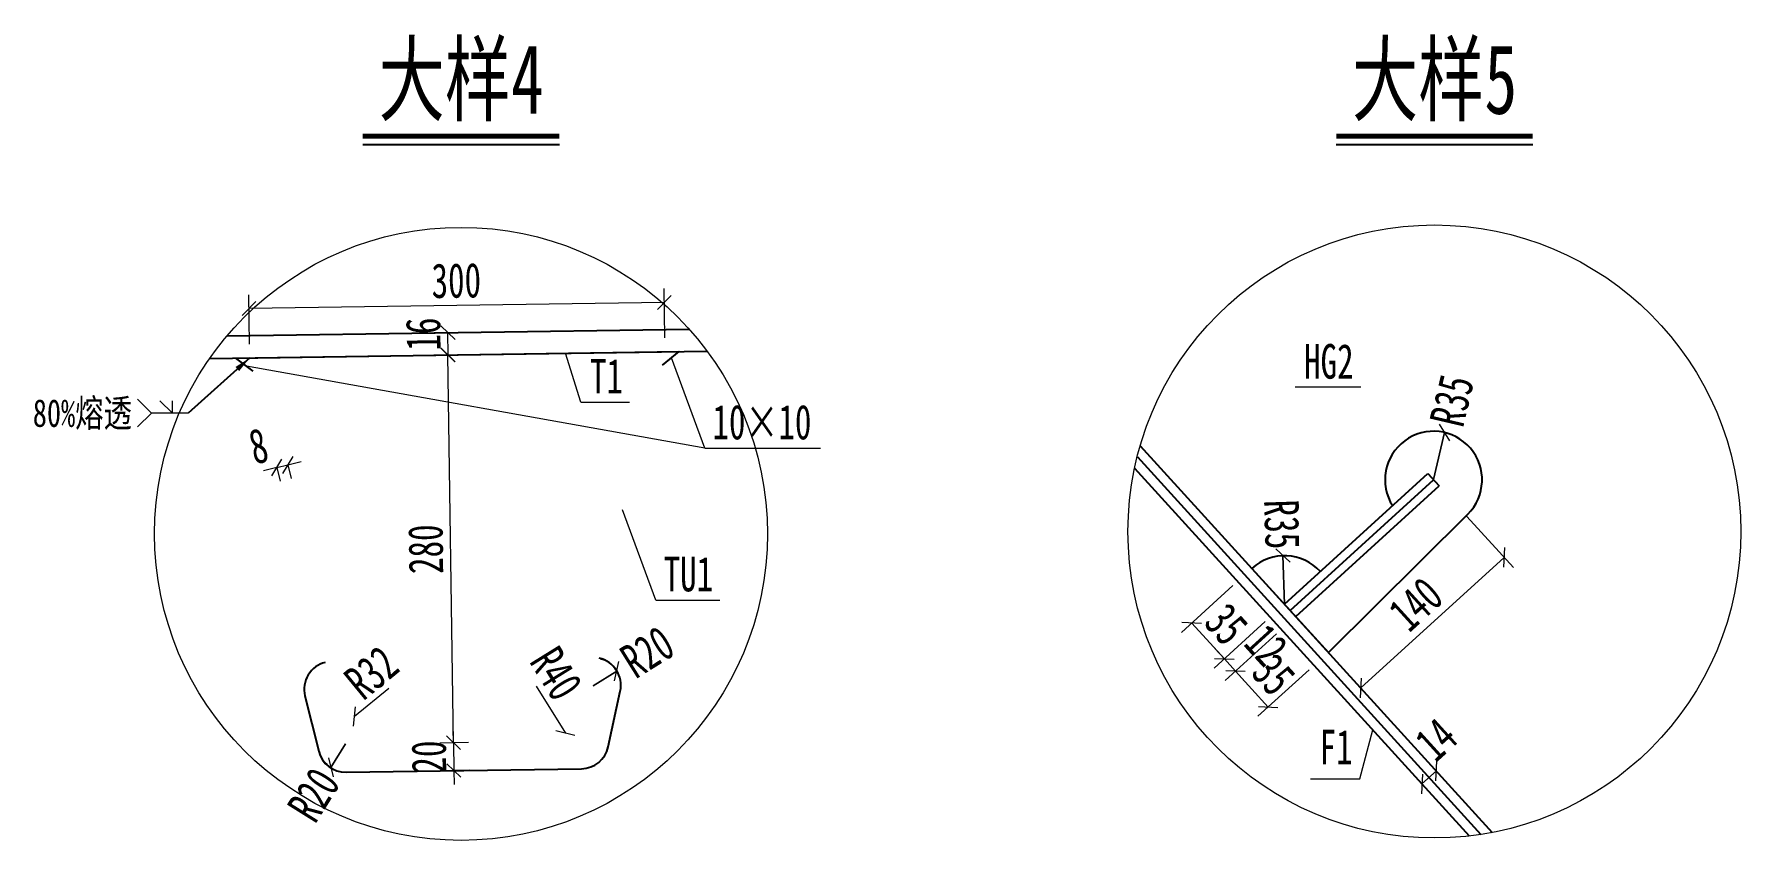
# Model space of a CAD drawing. Header units: millimetres. Extents: x -89049 to 410567, y -307459 to -100425.
# Drawn here: x 129182 to 130414, y -134787 to -134204 of the extents above; entities that cross this region are included whole.
import ezdxf
from ezdxf.enums import TextEntityAlignment as Align

# ---------------------------------------------------------------- set-up
doc = ezdxf.new("R2010")
doc.units = ezdxf.units.MM
doc.layers.get('Defpoints').update_dxf_attribs({"color": 8})
for name, color, linetype, lineweight in [('Dim', 4, 'Continuous', 15), ('文字', 7, 'Continuous', 15), ('标注线及字体', 2, 'Continuous', 15), ('细实线', 4, 'Continuous', 15), ('钢板粗线', 1, 'Continuous', 25)]:
    doc.layers.add(name, color=color, linetype=linetype, lineweight=lineweight)
doc.layers.add('Text', color=4, linetype='Continuous')
doc.styles.add('111', font='', dxfattribs={"width": 0.7})
doc.styles.add('BM_Dim', font='', dxfattribs={"width": 0.85})
doc.styles.add('SMEDI', font='', dxfattribs={"width": 0.75})
doc.styles.get("Standard").update_dxf_attribs({"font": ''})
doc.styles.get('111').set_extended_font_data('仿宋_GB2312')
doc.styles.get('BM_Dim').set_extended_font_data('仿宋_GB2312')
doc.styles.get('SMEDI').set_extended_font_data('仿宋_GB2312')
doc.styles.get('Standard').set_extended_font_data('仿宋_GB2312')
doc.dimstyles.new('200', dxfattribs={"dimscale": 0, "dimtxt": 2.5, "dimasz": 1, "dimexe": 1, "dimexo": 1, "dimgap": 0.6, "dimtad": 1, "dimdec": 0, "dimdsep": 46, "dimtxsty": '111', "dimblk": 'OBLIQUE', "dimcen": 0, "dimclrd": 4, "dimclre": 4, "dimclrt": 4, "dimadec": 1, "dimazin": 2, "dimtfac": 1, "dimtdec": 0, "dimtix": 1, "dimtmove": 2, "dimatfit": 3, "dimfxl": 4, "dimfxlon": 1, "dimtolj": 1, "dimlwd": -1, "dimlwe": -1, "dimarcsym": 0})
doc.dimstyles.new('MSteel_1.0_1.0', dxfattribs={"dimtxt": 3, "dimasz": 1.2, "dimexe": 1, "dimexo": 1, "dimgap": 1, "dimtad": 3, "dimtoh": 1, "dimdec": 0, "dimzin": 0, "dimdsep": 46, "dimtxsty": 'Standard', "dimblk": 'ARCHTICK', "dimcen": 0.09, "dimclrd": 3, "dimclre": 3, "dimadec": 0, "dimazin": 0, "dimtfac": 1, "dimtdec": 4, "dimtofl": 0, "dimtmove": 0, "dimatfit": 3, "dimfxl": 1, "dimtolj": 1, "dimtzin": 0, "dimarcsym": 0})

# ---------------------------------------------------------------- blocks, each defined once
blk = doc.blocks.new('U型肋1')
at = {"layer": 'Defpoints'}
blk.add_line((-160, 0), (160, 0), dxfattribs=at)
at = {"layer": '钢板粗线', "color": 6}
for p, q in [((147.8, -9.7), (160, 0)), ((-147.8, -9.7), (-160, 0))]:
    blk.add_line(p, q, dxfattribs=at)
blk.add_lwpolyline([(-98.8, -220.5, 0.414266), (-113.8, -244.5), (-104.5, -284.5, 0.348876), (-85, -300), (85, -300, 0.348876), (104.5, -284.5), (113.8, -244.5, 0.414091), (98.8, -220.5, 0.414091)], format="xyb", dxfattribs=at)
blk = doc.blocks.new('_Oblique')
at = {"color": 0, "linetype": 'ByBlock', "lineweight": -2}
blk.add_line((-0.5, -0.5), (0.5, 0.5), dxfattribs=at)
blk = doc.blocks.new('*D877')
at = {"layer": 'Defpoints', "color": 0, "transparency": 16777216}
for p in [(129355.4, -134508), (129363.2, -134506), (129365.4, -134515.1)]:
    blk.add_point(p, dxfattribs=at)
at = {"layer": '细实线', "color": 4, "transparency": 16777216}
for p, q in [((129357.6, -134517), (129365.4, -134515.1)), ((129365.4, -134515.1), (129375.1, -134512.7)), ((129365.4, -134515.1), (129367.8, -134524.8)), ((129357.6, -134517), (129347.9, -134519.4)), ((129357.6, -134517), (129360, -134526.7))]:
    blk.add_line(p, q, dxfattribs=at)
at = {"layer": '细实线', "color": 4, "transparency": 16777216, "xscale": 10, "yscale": 10, "zscale": 10}
for p, rotation in [((129357.6, -134517), 13.92449145930479), ((129365.4, -134515.1), 193.9244914593048)]:
    blk.add_blockref('_Oblique', p, dxfattribs=dict(at, rotation=rotation))
at = {"layer": '细实线', "color": 4, "transparency": 16777216, "insert": (129344.3, -134501.5), "char_height": 25, "attachment_point": 5, "rotation": 13.9245, "style": '111'}
blk.add_mtext('\\A1;8', dxfattribs=at)
blk = doc.blocks.new('*D878')
at = {"layer": 'Defpoints', "color": 0, "transparency": 16777216}
for p in [(129480.9, -134435.7), (129501.8, -134435.3), (129505.9, -134715.3)]:
    blk.add_point(p, dxfattribs=at)
at = {"layer": '细实线', "color": 4, "transparency": 16777216}
for p, q in [((129491.8, -134435.5), (129470.9, -134435.8)), ((129485.1, -134715.6), (129480.9, -134435.7)), ((129496, -134715.5), (129475.1, -134715.8))]:
    blk.add_line(p, q, dxfattribs=at)
at = {"layer": '细实线', "color": 4, "transparency": 16777216, "xscale": 10, "yscale": 10, "zscale": 10}
for p, rotation in [((129480.9, -134435.7), 90.85937224364255), ((129485.1, -134715.6), 270.8593722436426)]:
    blk.add_blockref('_Oblique', p, dxfattribs=dict(at, rotation=rotation))
at = {"layer": '细实线', "color": 4, "transparency": 16777216, "insert": (129465.1, -134575.9), "char_height": 25, "attachment_point": 5, "rotation": 90.8594, "style": '111'}
blk.add_mtext('\\A1;280', dxfattribs=at)
blk = doc.blocks.new('*D879')
at = {"layer": 'Defpoints', "color": 0, "transparency": 16777216}
for p in [(129505.9, -134715.3), (129485.4, -134735.6), (129506.2, -134735.3)]:
    blk.add_point(p, dxfattribs=at)
at = {"layer": '细实线', "color": 4, "transparency": 16777216}
for p, q in [((129485.1, -134715.6), (129484.9, -134705.6)), ((129496, -134715.5), (129475.1, -134715.8)), ((129485.1, -134715.6), (129485.4, -134735.6)), ((129496.3, -134735.4), (129475.4, -134735.8)), ((129485.4, -134735.6), (129485.5, -134745.6))]:
    blk.add_line(p, q, dxfattribs=at)
at = {"layer": '细实线', "color": 4, "transparency": 16777216, "xscale": 10, "yscale": 10, "zscale": 10}
for p, rotation in [((129485.1, -134715.6), 270.8594463297547), ((129485.4, -134735.6), 90.85944632975473)]:
    blk.add_blockref('_Oblique', p, dxfattribs=dict(at, rotation=rotation))
at = {"layer": '细实线', "color": 4, "transparency": 16777216, "insert": (129467.4, -134725.9), "char_height": 25, "attachment_point": 5, "rotation": 90.8594, "style": '111'}
blk.add_mtext('\\A1;20', dxfattribs=at)
blk = doc.blocks.new('*D880')
at = {"layer": 'Defpoints', "color": 0, "transparency": 16777216}
for p in [(129337.5, -134402.2), (129338, -134437.8), (129637.8, -134433.3)]:
    blk.add_point(p, dxfattribs=at)
at = {"layer": '细实线', "color": 4, "transparency": 16777216}
for p, q in [((129337.8, -134427.8), (129337.3, -134392.2)), ((129637.6, -134423.3), (129637.1, -134387.8)), ((129637.3, -134397.8), (129337.5, -134402.2))]:
    blk.add_line(p, q, dxfattribs=at)
at = {"layer": '细实线', "color": 4, "transparency": 16777216, "xscale": 10, "yscale": 10, "zscale": 10}
for p, rotation in [((129637.3, -134397.8), 0.8551735522662156), ((129337.5, -134402.2), 180.8551735522662)]:
    blk.add_blockref('_Oblique', p, dxfattribs=dict(at, rotation=rotation))
at = {"layer": '细实线', "color": 4, "transparency": 16777216, "insert": (129487.1, -134382.1), "char_height": 25, "attachment_point": 5, "rotation": 0.8552, "style": '111'}
blk.add_mtext('\\A1;300', dxfattribs=at)
blk = doc.blocks.new('*D881')
at = {"layer": 'Defpoints', "color": 0, "transparency": 16777216}
for p in [(129586, -134674.5), (129602.9, -134663.9)]:
    blk.add_point(p, dxfattribs=at)
at = {"layer": '细实线', "color": 4, "transparency": 16777216}
for p, q in [((129602.9, -134663.9), (129586, -134674.5)), ((129586, -134674.5), (129602.9, -134663.9))]:
    blk.add_line(p, q, dxfattribs=at)
blk.add_arc((129586, -134674.5), 20, 3.1183, 74.9737, dxfattribs=at)
at = {"layer": '细实线', "color": 4, "transparency": 16777216, "xscale": 10, "yscale": 10, "zscale": 10, "rotation": 32.07335552742354}
blk.add_blockref('_Oblique', (129602.9, -134663.9), dxfattribs=at)
at = {"layer": '细实线', "color": 4, "transparency": 16777216, "insert": (129625, -134650.1), "char_height": 25, "attachment_point": 5, "rotation": 32.0734, "style": '111'}
blk.add_mtext('\\A1;R20', dxfattribs=at)
blk = doc.blocks.new('*D882')
at = {"layer": 'Defpoints', "color": 0, "transparency": 16777216}
for p in [(129407.1, -134716.4), (129396.5, -134733.4)]:
    blk.add_point(p, dxfattribs=at)
at = {"layer": '细实线', "color": 4, "transparency": 16777216}
for p, q in [((129396.5, -134733.4), (129407.1, -134716.4)), ((129407.1, -134716.4), (129396.5, -134733.4))]:
    blk.add_line(p, q, dxfattribs=at)
blk.add_arc((129407.1, -134716.4), 20, 209.1013, 241.9044, dxfattribs=at)
at = {"layer": '细实线', "color": 4, "transparency": 16777216, "xscale": 10, "yscale": 10, "zscale": 10, "rotation": 238.0562895463532}
blk.add_blockref('_Oblique', (129396.5, -134733.4), dxfattribs=at)
at = {"layer": '细实线', "color": 4, "transparency": 16777216, "insert": (129384.2, -134753.2), "char_height": 25, "attachment_point": 5, "rotation": 58.0563, "style": '111'}
blk.add_mtext('\\A1;R20', dxfattribs=at)
blk = doc.blocks.new('*D883')
at = {"layer": 'Defpoints', "color": 0, "transparency": 16777216}
for p in [(129481.1, -134419.7), (129501.5, -134419.4), (129501.8, -134435.3)]:
    blk.add_point(p, dxfattribs=at)
at = {"layer": '细实线', "color": 4, "transparency": 16777216}
for p, q in [((129491.5, -134419.5), (129471.1, -134419.8)), ((129481.3, -134435.7), (129481.1, -134419.7)), ((129491.8, -134435.5), (129471.3, -134435.8))]:
    blk.add_line(p, q, dxfattribs=at)
at = {"layer": '细实线', "color": 4, "transparency": 16777216, "xscale": 10, "yscale": 10, "zscale": 10}
for p, rotation in [((129481.1, -134419.7), 90.85937224365405), ((129481.3, -134435.7), 270.8593722436541)]:
    blk.add_blockref('_Oblique', p, dxfattribs=dict(at, rotation=rotation))
at = {"layer": '细实线', "color": 4, "transparency": 16777216, "insert": (129463.3, -134420.7), "char_height": 25, "attachment_point": 5, "rotation": 90.8594, "style": '111'}
blk.add_mtext('\\A1;16', dxfattribs=at)
blk = doc.blocks.new('U肋焊缝2')
at = {"layer": 'Dim'}
blk.add_line((0, 0), (-2.66, 0), dxfattribs=at)
blk.add_lwpolyline([(-3.66, 1), (-2.66, 0), (-3.66, -1)], dxfattribs=at)
at = {"layer": '细实线'}
blk.add_lwpolyline([(-2.05, 0.89), (-1.14, 0), (-1.14, 0.89)], dxfattribs=at)
at = {"layer": 'Text', "style": 'SMEDI', "width": 0.75}
blk.add_text('80%熔透', height=2, dxfattribs=at).set_placement((-11.22, 0), align=Align.MIDDLE_LEFT)
blk = doc.blocks.new('_ArchTick')
at = {"color": 0, "linetype": 'ByBlock', "const_width": 0.15}
blk.add_lwpolyline([(-0.5, -0.5), (0.5, 0.5)], dxfattribs=at)
blk = doc.blocks.new('14-160加劲 有过焊孔')
at = {"layer": 'Defpoints'}
blk.add_line((38609.4, 31489.3), (38609.4, 31629.3), dxfattribs=at)
at = {"layer": '钢板粗线', "color": 7}
for p, q in [((38603.4, 31489.3), (38603.4, 31629.3)), ((38603.4, 31629.3), (38615.4, 31629.3)), ((38615.4, 31489.3), (38615.4, 31629.3)), ((38650.4, 31489.3), (38644.3, 31630.8)), ((38568.4, 31489.3), (38650.4, 31489.3))]:
    blk.add_line(p, q, dxfattribs=at)
for centre, start, end in [((38609.4, 31629.3), 2.441, 260.1291), ((38603.4, 31489.3), 90, 180)]:
    blk.add_arc(centre, 35, start, end, dxfattribs=at)
blk = doc.blocks.new('*D892')
at = {"layer": 'Defpoints', "color": 0, "transparency": 16777216}
for p in [(130196.5, -134530.1), (130093, -134624.4), (130139.9, -134676)]:
    blk.add_point(p, dxfattribs=at)
at = {"layer": '细实线', "color": 4, "transparency": 16777216}
for p, q in [((130216.5, -134552.2), (130250.2, -134589.1)), ((130243.5, -134581.8), (130139.9, -134676)), ((130113, -134646.4), (130146.7, -134683.4))]:
    blk.add_line(p, q, dxfattribs=at)
at = {"layer": '细实线', "color": 4, "transparency": 16777216, "xscale": 10, "yscale": 10, "zscale": 10}
for p, rotation in [((130243.5, -134581.8), 42.30941180340316), ((130139.9, -134676), 222.3094118034031)]:
    blk.add_blockref('_Oblique', p, dxfattribs=dict(at, rotation=rotation))
at = {"layer": '细实线', "color": 4, "transparency": 16777216, "insert": (130179.7, -134615.6), "char_height": 25, "attachment_point": 5, "rotation": 42.3094, "style": '111'}
blk.add_mtext('\\A1;140', dxfattribs=at)
blk = doc.blocks.new('*D893')
at = {"layer": 'Defpoints', "color": 0, "transparency": 16777216}
for p in [(130200.4, -134491.6), (130192.5, -134525.7)]:
    blk.add_point(p, dxfattribs=at)
at = {"layer": '细实线', "color": 4, "transparency": 16777216}
for p, q in [((130200.4, -134491.6), (130192.5, -134525.7)), ((130192.5, -134525.7), (130200.4, -134491.6))]:
    blk.add_line(p, q, dxfattribs=at)
at = {"layer": '细实线', "color": 4, "transparency": 16777216, "xscale": 10, "yscale": 10, "zscale": 10, "rotation": 76.84700869102093}
blk.add_blockref('_Oblique', (130200.4, -134491.6), dxfattribs=at)
at = {"layer": '细实线', "color": 4, "transparency": 16777216, "insert": (130205.8, -134468.7), "char_height": 25, "attachment_point": 5, "rotation": 76.847, "style": '111'}
blk.add_mtext('\\A1;R35', dxfattribs=at)
blk = doc.blocks.new('*D894')
at = {"layer": 'Defpoints', "color": 0, "transparency": 16777216}
for p in [(130083.8, -134580.5), (130084.9, -134615.5)]:
    blk.add_point(p, dxfattribs=at)
at = {"layer": '细实线', "color": 4, "transparency": 16777216}
for p, q in [((130083.8, -134580.5), (130084.9, -134615.5)), ((130084.9, -134615.5), (130083.8, -134580.5))]:
    blk.add_line(p, q, dxfattribs=at)
at = {"layer": '细实线', "color": 4, "transparency": 16777216, "xscale": 10, "yscale": 10, "zscale": 10, "rotation": 91.8423958125437}
blk.add_blockref('_Oblique', (130083.8, -134580.5), dxfattribs=at)
at = {"layer": '细实线', "color": 4, "transparency": 16777216, "insert": (130083, -134558), "char_height": 25, "attachment_point": 5, "rotation": 271.8424, "style": '111'}
blk.add_mtext('\\A1;R35', dxfattribs=at)
blk = doc.blocks.new('*D895')
at = {"layer": 'Defpoints', "color": 0, "transparency": 16777216}
for p in [(130061.3, -134589.6), (130084.9, -134615.5), (130041.5, -134655)]:
    blk.add_point(p, dxfattribs=at)
at = {"layer": '细实线', "color": 4, "transparency": 16777216}
for p, q in [((130047.5, -134602.2), (130010.5, -134635.9)), ((130017.9, -134629.2), (130041.5, -134655)), ((130071, -134628.1), (130034.1, -134661.8))]:
    blk.add_line(p, q, dxfattribs=at)
at = {"layer": '细实线', "color": 4, "transparency": 16777216, "xscale": 10, "yscale": 10, "zscale": 10}
for p, rotation in [((130017.9, -134629.2), 132.3094118033967), ((130041.5, -134655), 312.3094118033967)]:
    blk.add_blockref('_Oblique', p, dxfattribs=dict(at, rotation=rotation))
at = {"layer": '细实线', "color": 4, "transparency": 16777216, "insert": (130042.9, -134630.1), "char_height": 25, "attachment_point": 5, "rotation": 312.3094, "style": '111'}
blk.add_mtext('\\A1;35', dxfattribs=at)
blk = doc.blocks.new('*D896')
at = {"layer": 'Defpoints', "color": 0, "transparency": 16777216}
for p in [(130084.9, -134615.5), (130093, -134624.4), (130049.5, -134663.9)]:
    blk.add_point(p, dxfattribs=at)
at = {"layer": '细实线', "color": 4, "transparency": 16777216}
for p, q in [((130071, -134628.1), (130034.1, -134661.8)), ((130079.1, -134637), (130042.1, -134670.6)), ((130041.5, -134655), (130034.7, -134647.6)), ((130041.5, -134655), (130049.5, -134663.9)), ((130049.5, -134663.9), (130056.3, -134671.3))]:
    blk.add_line(p, q, dxfattribs=at)
at = {"layer": '细实线', "color": 4, "transparency": 16777216, "xscale": 10, "yscale": 10, "zscale": 10}
for p, rotation in [((130041.5, -134655), 312.3094118038823), ((130049.5, -134663.9), 132.3094118038823)]:
    blk.add_blockref('_Oblique', p, dxfattribs=dict(at, rotation=rotation))
at = {"layer": '细实线', "color": 4, "transparency": 16777216, "insert": (130071.8, -134645), "char_height": 25, "attachment_point": 5, "rotation": 312.3094, "style": '111'}
blk.add_mtext('\\A1;12', dxfattribs=at)
blk = doc.blocks.new('*D897')
at = {"layer": 'Defpoints', "color": 0, "transparency": 16777216}
for p in [(130093, -134624.4), (130116.5, -134650.3), (130073.1, -134689.8)]:
    blk.add_point(p, dxfattribs=at)
at = {"layer": '细实线', "color": 4, "transparency": 16777216}
for p, q in [((130079.1, -134637), (130042.1, -134670.6)), ((130102.7, -134662.9), (130065.7, -134696.5)), ((130049.5, -134663.9), (130073.1, -134689.8))]:
    blk.add_line(p, q, dxfattribs=at)
at = {"layer": '细实线', "color": 4, "transparency": 16777216, "xscale": 10, "yscale": 10, "zscale": 10}
for p, rotation in [((130049.5, -134663.9), 132.3094118032766), ((130073.1, -134689.8), 312.3094118032766)]:
    blk.add_blockref('_Oblique', p, dxfattribs=dict(at, rotation=rotation))
at = {"layer": '细实线', "color": 4, "transparency": 16777216, "insert": (130077, -134666.4), "char_height": 25, "attachment_point": 5, "rotation": 312.3094, "style": '111'}
blk.add_mtext('\\A1;35', dxfattribs=at)
blk = doc.blocks.new('*D898')
at = {"layer": 'Defpoints', "color": 0, "transparency": 16777216}
for p in [(130183.3, -134723.6), (130172.9, -134733), (130184.1, -134745.3)]:
    blk.add_point(p, dxfattribs=at)
at = {"layer": '细实线', "color": 4, "transparency": 16777216}
for p, q in [((130194.5, -134735.9), (130184.1, -134745.3)), ((130190, -134731), (130201.2, -134743.3)), ((130179.7, -134740.4), (130190.9, -134752.7))]:
    blk.add_line(p, q, dxfattribs=at)
at = {"layer": '细实线', "color": 4, "transparency": 16777216, "xscale": 10, "yscale": 10, "zscale": 10}
for p, rotation in [((130194.5, -134735.9), 42.30941180388547), ((130184.1, -134745.3), 222.3094118038855)]:
    blk.add_blockref('_Oblique', p, dxfattribs=dict(at, rotation=rotation))
at = {"layer": '细实线', "color": 4, "transparency": 16777216, "insert": (130194.3, -134713.2), "char_height": 25, "attachment_point": 5, "rotation": 42.3094, "style": '111'}
blk.add_mtext('\\A1;14', dxfattribs=at)

msp = doc.modelspace()

# ---------------------------------------------------------------- linework, layer by layer
at = {"color": 4}
for p, q in [((129419.6, -134283.7), (129561.5, -134283.7)), ((130122.2, -134283.7), (130264.1, -134283.7))]:
    msp.add_line(p, q, dxfattribs=at)
at = {"color": 6, "const_width": 3.6}
for points in [[(129419.6, -134277.7), (129561.5, -134277.7)], [(130122.2, -134277.7), (130264.1, -134277.7)]]:
    msp.add_lwpolyline(points, dxfattribs=at)
at = {"layer": 'Defpoints'}
msp.add_line((129978.7, -134509.2), (130226.7, -134781.7), dxfattribs=at)
at = {"layer": '细实线'}
for p, q in [((129577.1, -134469.8), (129566, -134434.4)), ((129666.6, -134502.9), (129642.4, -134437.7)), ((129666.6, -134502.9), (129335.6, -134443.8)), ((130092.6, -134458.6), (130140.1, -134458.6)), ((129577.1, -134469.8), (129612, -134469.8)), ((129666.6, -134502.9), (129749.9, -134502.9)), ((129631.1, -134612.6), (129607, -134547.4)), ((129631.1, -134612.6), (129677.3, -134612.6)), ((130139.3, -134741.7), (130148.6, -134706.3)), ((130103.7, -134741.7), (130139.3, -134741.7))]:
    msp.add_line(p, q, dxfattribs=at)
at = {"layer": '细实线', "color": 4}
for p, q in [((129544.8, -134674.7), (129565.8, -134708.7)), ((129438.3, -134676.3), (129413.6, -134696.6)), ((129413.6, -134696.6), (129413.6, -134696.6)), ((129565.8, -134708.7), (129565.8, -134708.7))]:
    msp.add_line(p, q, dxfattribs=at)
at = {"layer": '细实线'}
for centre in [(130193.1, -134563.1), (129490.5, -134564.8)]:
    msp.add_circle(centre, 221.2, dxfattribs=at)
at = {"layer": '钢板粗线'}
for p, q in [((129321.6, -134422), (129655.1, -134417)), ((129309.2, -134438.2), (129668, -134432.9)), ((129980.8, -134501.2), (130234.9, -134780.3)), ((129976.7, -134517.5), (130218.3, -134782.8))]:
    msp.add_line(p, q, dxfattribs=at)

# ---------------------------------------------------------------- block references
at = {"layer": '细实线'}
for name, p, rotation in [('U型肋1', (129488, -134435.6), 0.8593722436391068), ('14-160加劲 有过焊孔', (80812.7, -127264.1), 312.3094118034077)]:
    msp.add_blockref(name, p, dxfattribs=dict(at, rotation=rotation))
at = {"layer": '细实线', "color": 8, "xscale": 9.999999999999996, "yscale": 9.999999999999996, "zscale": 9.999999999999996}
msp.add_blockref('U肋焊缝2', (129293.6, -134477.6), dxfattribs=at)
at = {"layer": '细实线', "color": 4, "xscale": 10, "yscale": 10, "zscale": 10}
for p, rotation in [((129413.6, -134696.6), 39.43082534781877), ((129565.8, -134708.7), 121.7883031367361)]:
    msp.add_blockref('_Oblique', p, dxfattribs=dict(at, rotation=rotation))

# ---------------------------------------------------------------- texts
at = {"layer": '文字', "style": 'BM_Dim', "width": 0.7}
for s, p in [('HG2', (130116.9, -134460.3)), ('T1', (129595.5, -134471)), ('10×10', (129707.7, -134504.1)), ('TU1', (129654.6, -134613.8)), ('F1', (130122.1, -134738.7))]:
    msp.add_text(s, height=25, dxfattribs=at).set_placement(p, align=Align.BOTTOM_CENTER)
at = {"layer": '标注线及字体', "style": '111', "width": 0.7}
for s, p in [('大样4', (129490.7, -134235.6)), ('大样5', (130193.3, -134235.6))]:
    msp.add_text(s, height=50, dxfattribs=at).set_placement(p, align=Align.MIDDLE)
at = {"layer": '细实线', "color": 4, "char_height": 25, "attachment_point": 5, "style": '111'}
for s, insert, rotation in [('\\A1;R32', (129425.9, -134665), 39.4308), ('\\A1;R40', (129559.2, -134665.6), 301.7883)]:
    msp.add_mtext(s, dxfattribs=dict(at, insert=insert, rotation=rotation))

# ---------------------------------------------------------------- dimensions: what is measured, and where the dimension line sits
at = {"layer": '细实线'}
for p1, p2, distance, override, picture, middle in [((129637.8, -134433.3), (129338, -134437.8), -35.5, {"dimscale": 10, "dimblk": 'Oblique'}, '*D880', (129487.1, -134382.1)), ((129505.9, -134715.3), (129501.8, -134435.3), 20.9, {"dimscale": 10, "dimtad": 4, "dimblk": 'Oblique'}, '*D878', (129465.1, -134575.9)), ((130196.5, -134530.1), (130093, -134624.4), 69.8, {"dimscale": 10, "dimblk": 'Oblique'}, '*D892', (130179.7, -134615.6)), ((130061.3, -134589.6), (130084.9, -134615.5), -58.7, {"dimscale": 10, "dimblk": 'Oblique'}, '*D895', (130042.9, -134630.1)), ((129505.9, -134715.3), (129506.2, -134735.3), -20.9, {"dimscale": 10, "dimtad": 4, "dimblk": 'Oblique'}, '*D879', (129467.4, -134725.9))]:
    dim = msp.add_aligned_dim(p1=p1, p2=p2, distance=distance, dimstyle='200', override=override, dxfattribs=at)
    dim.commit()
    dim.dimension.update_dxf_attribs({"geometry": picture, "text_midpoint": middle})
for base, p1, p2, angle, override, picture, middle in [((129481.1, -134419.7), (129501.8, -134435.3), (129501.5, -134419.4), 90.8594, {"dimscale": 10, "dimtad": 4, "dimblk": 'Oblique'}, '*D883', (129463.3, -134420.7)), ((129365.4, -134515.1), (129355.4, -134508), (129363.2, -134506), 13.9245, {"dimscale": 10, "dimblk": 'Oblique'}, '*D877', (129344.3, -134501.5)), ((130049.5, -134663.9), (130084.9, -134615.5), (130093, -134624.4), 312.3094, {"dimscale": 10, "dimblk": 'Oblique'}, '*D896', (130071.8, -134645)), ((130073.1, -134689.8), (130093, -134624.4), (130116.5, -134650.3), 312.3094, {"dimscale": 10, "dimblk": 'Oblique'}, '*D897', (130077, -134666.4)), ((130184.1, -134745.3), (130183.3, -134723.6), (130172.9, -134733), 222.3094, {"dimscale": 10, "dimblk": 'Oblique'}, '*D898', (130194.3, -134713.2))]:
    dim = msp.add_linear_dim(base=base, p1=p1, p2=p2, angle=angle, dimstyle='200', override=override, dxfattribs=at)
    dim.commit()
    dim.dimension.update_dxf_attribs({"geometry": picture, "text_midpoint": middle, "dimtype": 161})
for center, mpoint, picture, middle in [((130192.5, -134525.7), (130200.4, -134491.6), '*D893', (130205.8, -134468.7)), ((130084.9, -134615.5), (130083.8, -134580.5), '*D894', (130083, -134558)), ((129586, -134674.5), (129602.9, -134663.9), '*D881', (129625, -134650.1)), ((129407.1, -134716.4), (129396.5, -134733.4), '*D882', (129384.2, -134753.2))]:
    dim = msp.add_radius_dim(center=center, mpoint=mpoint, dimstyle='200', override={"dimscale": 10, "dimblk": 'Oblique'}, dxfattribs=at)
    dim.commit()
    dim.dimension.update_dxf_attribs({"geometry": picture, "text_midpoint": middle, "dimtype": 164})

# ---------------------------------------------------------------- leaders
at = {"layer": 'Dim'}
msp.add_leader([(129338, -134437.8), (129293.6, -134477.6)], dimstyle='MSteel_1.0_1.0', override={"dimscale": 10, "dimclrd": 256}, dxfattribs=at)

doc.saveas('drawing.dxf')
